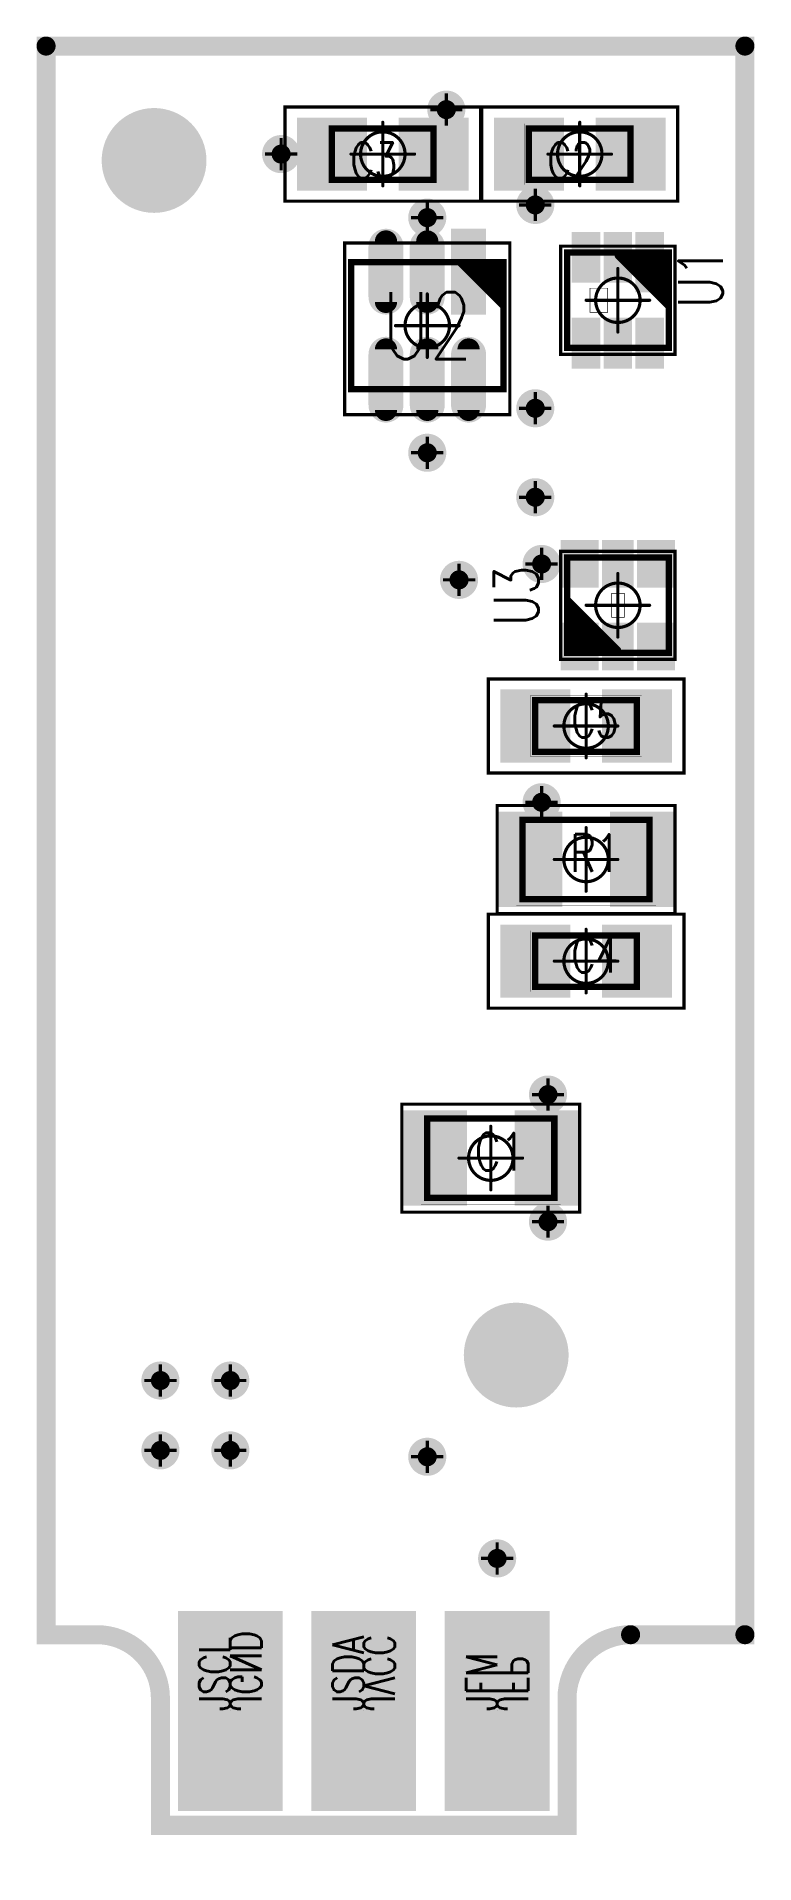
# Model space of a CAD drawing. Extents: x -9 to 121, y -27 to 68.
# Drawn here: x -9.15 to 2.15, y -24.6 to 4.15 of the extents above.
import ezdxf
from ezdxf.enums import TextEntityAlignment as Align

# ---------------------------------------------------------------- set-up
doc = ezdxf.new("R2010")
doc.units = 0
for name, color, linetype in [('BOARD_OUTLINE_00', 254, 'CONTINUOUS'), ('DRIL_NPLTE_THRU_01', 2, 'CONTINUOUS'), ('DRIL_NPLTE_THRU_02', 3, 'CONTINUOUS'), ('DRIL_PLTE_THRU_01', 2, 'CONTINUOUS'), ('DRIL_PLTE_THRU_02', 3, 'CONTINUOUS'), ('DRIL_SYMBOL', 254, 'CONTINUOUS'), ('PADS_BOT', 96, 'CONTINUOUS'), ('PADS_INNER', 34, 'CONTINUOUS'), ('PADS_TOP', 34, 'CONTINUOUS'), ('PADS_XR_21', 67, 'CONTINUOUS'), ('PADS_XR_23', 216, 'CONTINUOUS'), ('PADS_XR_27', 57, 'CONTINUOUS'), ('PART_NAME_01', 254, 'CONTINUOUS'), ('PART_NAME_02', 253, 'CONTINUOUS'), ('PART_NAME_27', 57, 'CONTINUOUS'), ('PART_TOP_2DLINE_20', 6, 'CONTINUOUS'), ('PART_TOP_2DLINE_25', 253, 'CONTINUOUS'), ('PART_TOP_2DLINE_27', 57, 'CONTINUOUS'), ('VIAPTS', 34, 'CONTINUOUS')]:
    doc.layers.add(name, color=color, linetype=linetype)
doc.styles.add('W0$07', font='simplex', dxfattribs={"width": 0.75})
doc.styles.add('W0$08', font='simplex', dxfattribs={"width": 0.75})
doc.styles.add('W0$085', font='simplex', dxfattribs={"width": 0.75})
doc.styles.add('W0$1', font='simplex', dxfattribs={"width": 0.75})
doc.styles.add('W0$15', font='simplex', dxfattribs={"width": 0.75})

# ---------------------------------------------------------------- blocks, each defined once
blk = doc.blocks.new('SMOOTH_0$3')
at = {"const_width": 0.15}
blk.add_lwpolyline([(-0.075, 0, 1), (0.075, 0, 1)], format="xyb", close=True, dxfattribs=at)
blk = doc.blocks.new('BOARD_30')
at = {"layer": 'BOARD_OUTLINE_00', "const_width": 0.3}
blk.add_lwpolyline([(34.94, -32.56), (45.94, -32.56), (45.94, -57.56), (44.14, -57.56, 0.414214), (43.14, -58.56), (43.14, -60.56), (36.74, -60.56), (36.74, -58.56, 0.414214), (35.74, -57.56), (34.94, -57.56)], format="xyb", close=True, dxfattribs=at)
at = {"layer": 'BOARD_OUTLINE_00'}
for p in [(34.94, -32.56), (45.94, -32.56), (44.14, -57.56), (45.94, -57.56)]:
    blk.add_blockref('SMOOTH_0$3', p, dxfattribs=at)
blk = doc.blocks.new('SMOOTH_0$001')
at = {"const_width": 0.0005}
blk.add_lwpolyline([(-0.00025, 0, 1), (0.00025, 0, 1)], format="xyb", close=True, dxfattribs=at)
blk = doc.blocks.new('SMOOTH_0$05')
at = {"const_width": 0.025}
blk.add_lwpolyline([(-0.0125, 0, 1), (0.0125, 0, 1)], format="xyb", close=True, dxfattribs=at)
blk = doc.blocks.new('SMOOTH_0$1')
at = {"const_width": 0.05}
blk.add_lwpolyline([(-0.025, 0, 1), (0.025, 0, 1)], format="xyb", close=True, dxfattribs=at)
blk = doc.blocks.new('PART_BODY_TOP_29')
at = {"layer": 'PART_TOP_2DLINE_20', "const_width": 0.05}
blk.add_lwpolyline([(-1.54, -0.74), (1.54, -0.74), (1.54, 0.74), (-1.54, 0.74)], close=True, dxfattribs=at)
blk.add_lwpolyline([(-0.35, 0, 1), (0.35, 0, 1)], format="xyb", close=True, dxfattribs=at)
for points in [[(0, -0.5), (0, 0.5)], [(-0.5, 0), (0.5, 0)]]:
    blk.add_lwpolyline(points, dxfattribs=at)
at = {"layer": 'PART_TOP_2DLINE_25', "const_width": 0.001}
blk.add_lwpolyline([(-0.875, -0.48), (0.875, -0.48), (0.875, 0.48), (-0.875, 0.48)], close=True, dxfattribs=at)
at = {"layer": 'PART_TOP_2DLINE_27', "const_width": 0.1}
blk.add_lwpolyline([(-0.8, -0.405), (0.8, -0.405), (0.8, 0.405), (-0.8, 0.405)], close=True, dxfattribs=at)
at = {"layer": 'PART_TOP_2DLINE_20'}
for p in [(-1.54, 0.74), (1.54, 0.74), (0, 0.5), (-0.5, 0), (0.5, 0), (0, -0.5), (-1.54, -0.74), (1.54, -0.74)]:
    blk.add_blockref('SMOOTH_0$05', p, dxfattribs=at)
at = {"layer": 'PART_TOP_2DLINE_25'}
for p in [(-0.875, 0.48), (0.875, 0.48), (-0.875, -0.48), (0.875, -0.48)]:
    blk.add_blockref('SMOOTH_0$001', p, dxfattribs=at)
at = {"layer": 'PART_TOP_2DLINE_27'}
for p in [(-0.8, 0.405), (0.8, 0.405), (-0.8, -0.405), (0.8, -0.405)]:
    blk.add_blockref('SMOOTH_0$1', p, dxfattribs=at)
blk = doc.blocks.new('DRIL_HOLE_0')
blk.add_lwpolyline([(0, 0, 1), (0, 0, 1)], format="xyb", close=True)
blk = doc.blocks.new('PAD_0')
blk.add_lwpolyline([(0, 0, 1), (0, 0, 1)], format="xyb", close=True)
blk = doc.blocks.new('PAD_1')
at = {"const_width": 1.1}
blk.add_lwpolyline([(-0.575, 0), (0.575, 0)], dxfattribs=at)
blk = doc.blocks.new('PAD_2')
at = {"const_width": 0.85}
blk.add_lwpolyline([(-0.45, 0), (0.45, 0)], dxfattribs=at)
blk = doc.blocks.new('PAD_3')
at = {"const_width": 0.3}
blk.add_lwpolyline([(-0.425, 0), (0.425, 0)], dxfattribs=at)
blk = doc.blocks.new('PAD_4')
at = {"const_width": 0.95}
blk.add_lwpolyline([(-0.5, 0), (0.5, 0)], dxfattribs=at)
blk = doc.blocks.new('STK_TOP_974')
at = {"layer": 'DRIL_NPLTE_THRU_01'}
blk.add_blockref('DRIL_HOLE_0', (0, 0), dxfattribs=at)
at = {"layer": 'DRIL_NPLTE_THRU_02'}
blk.add_blockref('DRIL_HOLE_0', (0, 0), dxfattribs=at)
at = {"layer": 'PADS_BOT'}
blk.add_blockref('PAD_0', (0, 0), dxfattribs=at)
at = {"layer": 'PADS_INNER'}
blk.add_blockref('PAD_0', (0, 0), dxfattribs=at)
at = {"layer": 'PADS_TOP', "rotation": 90}
blk.add_blockref('PAD_4', (0, 0), dxfattribs=at)
at = {"layer": 'PADS_XR_21', "rotation": 90}
blk.add_blockref('PAD_1', (0, 0), dxfattribs=at)
at = {"layer": 'PADS_XR_23', "rotation": 90}
blk.add_blockref('PAD_2', (0, 0), dxfattribs=at)
at = {"layer": 'PADS_XR_27', "rotation": 90}
blk.add_blockref('PAD_3', (0, 0), dxfattribs=at)
blk = doc.blocks.new('SYM_TOP_3')
for name, p in [('STK_TOP_974', (-0.8, 0)), ('STK_TOP_974', (0.8, 0)), ('PART_BODY_TOP_29', (0, 0))]:
    blk.add_blockref(name, p)
blk = doc.blocks.new('PART_TOP_0')
blk.add_blockref('SYM_TOP_3', (0, 0))
at = {"layer": 'PART_NAME_27', "style": 'W0$08', "width": 0.75}
blk.add_text('C3', height=0.56, rotation=-180, dxfattribs=at).set_placement((0.14, 0.1), align=Align.MIDDLE_CENTER)
blk = doc.blocks.new('PAD_5')
blk.add_lwpolyline([(0, 0), (0, 0)])
blk = doc.blocks.new('PAD_6')
at = {"const_width": 1.65}
blk.add_lwpolyline([(-1.575, 0), (1.575, 0)], dxfattribs=at)
blk = doc.blocks.new('PAD_7')
at = {"const_width": 1.5}
blk.add_lwpolyline([(-1.5, 0), (1.5, 0)], dxfattribs=at)
blk = doc.blocks.new('STK_TOP_1194')
at = {"layer": 'DRIL_NPLTE_THRU_01'}
blk.add_blockref('DRIL_HOLE_0', (0, 0), dxfattribs=at)
at = {"layer": 'DRIL_NPLTE_THRU_02'}
blk.add_blockref('DRIL_HOLE_0', (0, 0), dxfattribs=at)
at = {"layer": 'PADS_BOT'}
blk.add_blockref('PAD_5', (0, 0), dxfattribs=at)
at = {"layer": 'PADS_INNER'}
blk.add_blockref('PAD_0', (0, 0), dxfattribs=at)
at = {"layer": 'PADS_TOP'}
blk.add_blockref('PAD_7', (0, 0), dxfattribs=at)
at = {"layer": 'PADS_XR_21'}
blk.add_blockref('PAD_6', (0, 0), dxfattribs=at)
blk = doc.blocks.new('SYM_TOP_4')
blk.add_blockref('STK_TOP_1194', (0, 0))
blk = doc.blocks.new('PART_TOP_1')
blk.add_blockref('SYM_TOP_4', (0, 0))
at = {"layer": 'PART_NAME_01', "style": 'W0$07', "width": 0.75}
blk.add_text('JFM', height=0.49, dxfattribs=at).set_placement((0, 0))
blk = doc.blocks.new('STK_BOT_1194')
at = {"layer": 'DRIL_NPLTE_THRU_01'}
blk.add_blockref('DRIL_HOLE_0', (0, 0), dxfattribs=at)
at = {"layer": 'DRIL_NPLTE_THRU_02'}
blk.add_blockref('DRIL_HOLE_0', (0, 0), dxfattribs=at)
at = {"layer": 'PADS_BOT'}
blk.add_blockref('PAD_7', (0, 0), dxfattribs=at)
at = {"layer": 'PADS_INNER'}
blk.add_blockref('PAD_0', (0, 0), dxfattribs=at)
at = {"layer": 'PADS_TOP'}
blk.add_blockref('PAD_5', (0, 0), dxfattribs=at)
at = {"layer": 'PADS_XR_21'}
blk.add_blockref('PAD_6', (0, 0), dxfattribs=at)
blk = doc.blocks.new('SYM_BOT_4')
blk.add_blockref('STK_BOT_1194', (0, 0))
blk = doc.blocks.new('PART_BOT_2')
blk.add_blockref('SYM_BOT_4', (0, 0))
at = {"layer": 'PART_NAME_02', "style": 'W0$07', "width": 0.75}
blk.add_text('JFP', height=0.49, dxfattribs=at).set_placement((0, 0))
blk = doc.blocks.new('PART_BOT_3')
blk.add_blockref('SYM_BOT_4', (0, 0))
at = {"layer": 'PART_NAME_02', "style": 'W0$07', "width": 0.75}
blk.add_text('JGND', height=0.49, dxfattribs=at).set_placement((0, 0))
blk = doc.blocks.new('PART_TOP_4')
blk.add_blockref('SYM_TOP_4', (0, 0))
at = {"layer": 'PART_NAME_01', "style": 'W0$07', "width": 0.75}
blk.add_text('JSCL', height=0.49, dxfattribs=at).set_placement((0, 0))
blk = doc.blocks.new('PART_TOP_5')
blk.add_blockref('SYM_TOP_4', (0, 0))
at = {"layer": 'PART_NAME_01', "style": 'W0$07', "width": 0.75}
blk.add_text('JSDA', height=0.49, dxfattribs=at).set_placement((0, 0))
blk = doc.blocks.new('PART_BOT_6')
blk.add_blockref('SYM_BOT_4', (0, 0))
at = {"layer": 'PART_NAME_02', "style": 'W0$07', "width": 0.75}
blk.add_text('JVCC', height=0.49, dxfattribs=at).set_placement((0, 0))
blk = doc.blocks.new('PART_TOP_7')
blk.add_blockref('SYM_TOP_3', (0, 0))
at = {"layer": 'PART_NAME_27', "style": 'W0$08', "width": 0.75}
blk.add_text('C2', height=0.56, rotation=-180, dxfattribs=at).set_placement((0.14, 0.1), align=Align.MIDDLE_CENTER)
blk = doc.blocks.new('PART_BODY_TOP_32')
at = {"layer": 'PART_TOP_2DLINE_20', "const_width": 0.05}
blk.add_lwpolyline([(-1.4, -0.85), (1.4, -0.85), (1.4, 0.85), (-1.4, 0.85)], close=True, dxfattribs=at)
blk.add_lwpolyline([(-0.35, 0, 1), (0.35, 0, 1)], format="xyb", close=True, dxfattribs=at)
for points in [[(0, -0.5), (0, 0.5)], [(-0.5, 0), (0.5, 0)]]:
    blk.add_lwpolyline(points, dxfattribs=at)
at = {"layer": 'PART_TOP_2DLINE_25', "const_width": 0.001}
blk.add_lwpolyline([(-1.1, -0.725), (1.1, -0.725), (1.1, 0.725), (-1.1, 0.725)], close=True, dxfattribs=at)
at = {"layer": 'PART_TOP_2DLINE_27', "const_width": 0.1}
blk.add_lwpolyline([(-1, -0.625), (1, -0.625), (1, 0.625), (-1, 0.625)], close=True, dxfattribs=at)
at = {"layer": 'PART_TOP_2DLINE_20'}
for p in [(-1.4, 0.85), (1.4, 0.85), (0, 0.5), (-0.5, 0), (0.5, 0), (0, -0.5), (-1.4, -0.85), (1.4, -0.85)]:
    blk.add_blockref('SMOOTH_0$05', p, dxfattribs=at)
at = {"layer": 'PART_TOP_2DLINE_25'}
for p in [(-1.1, 0.725), (1.1, 0.725), (-1.1, -0.725), (1.1, -0.725)]:
    blk.add_blockref('SMOOTH_0$001', p, dxfattribs=at)
at = {"layer": 'PART_TOP_2DLINE_27'}
for p in [(-1, 0.625), (1, 0.625), (-1, -0.625), (1, -0.625)]:
    blk.add_blockref('SMOOTH_0$1', p, dxfattribs=at)
blk = doc.blocks.new('PAD_8')
at = {"const_width": 1}
blk.add_lwpolyline([(-0.75, 0), (0.75, 0)], dxfattribs=at)
blk = doc.blocks.new('PAD_9')
at = {"const_width": 0.75}
blk.add_lwpolyline([(-0.625, 0), (0.625, 0)], dxfattribs=at)
blk = doc.blocks.new('PAD_10')
at = {"const_width": 0.6}
blk.add_lwpolyline([(-0.5, 0), (0.5, 0)], dxfattribs=at)
blk = doc.blocks.new('PAD_11')
at = {"const_width": 0.85}
blk.add_lwpolyline([(-0.675, 0), (0.675, 0)], dxfattribs=at)
blk = doc.blocks.new('STK_TOP_1145')
at = {"layer": 'DRIL_NPLTE_THRU_01'}
blk.add_blockref('DRIL_HOLE_0', (0, 0), dxfattribs=at)
at = {"layer": 'DRIL_NPLTE_THRU_02'}
blk.add_blockref('DRIL_HOLE_0', (0, 0), dxfattribs=at)
at = {"layer": 'PADS_BOT'}
blk.add_blockref('PAD_0', (0, 0), dxfattribs=at)
at = {"layer": 'PADS_INNER'}
blk.add_blockref('PAD_0', (0, 0), dxfattribs=at)
at = {"layer": 'PADS_TOP', "rotation": 90}
blk.add_blockref('PAD_11', (0, 0), dxfattribs=at)
at = {"layer": 'PADS_XR_21', "rotation": 90}
blk.add_blockref('PAD_8', (0, 0), dxfattribs=at)
at = {"layer": 'PADS_XR_23', "rotation": 90}
blk.add_blockref('PAD_9', (0, 0), dxfattribs=at)
at = {"layer": 'PADS_XR_27', "rotation": 90}
blk.add_blockref('PAD_10', (0, 0), dxfattribs=at)
blk = doc.blocks.new('SYM_TOP_5')
for name, p in [('STK_TOP_1145', (-0.875, 0)), ('STK_TOP_1145', (0.875, 0)), ('PART_BODY_TOP_32', (0, 0))]:
    blk.add_blockref(name, p)
blk = doc.blocks.new('PART_TOP_8')
blk.add_blockref('SYM_TOP_5', (0, 0))
at = {"layer": 'PART_NAME_27', "style": 'W0$085', "width": 0.75}
blk.add_text('C1', height=0.595, dxfattribs=at).set_placement((0.1425, 0.1), align=Align.MIDDLE_CENTER)
blk = doc.blocks.new('SMOOTH_0$01')
at = {"const_width": 0.005}
blk.add_lwpolyline([(-0.0025, 0, 1), (0.0025, 0, 1)], format="xyb", close=True, dxfattribs=at)
blk = doc.blocks.new('PART_BODY_TOP_33')
at = {"layer": 'PART_TOP_2DLINE_20', "const_width": 0.05}
blk.add_lwpolyline([(-0.85, -0.9), (0.85, -0.9), (0.85, 0.9), (-0.85, 0.9)], close=True, dxfattribs=at)
blk.add_lwpolyline([(-0.35, 0, 1), (0.35, 0, 1)], format="xyb", close=True, dxfattribs=at)
for points in [[(0, -0.5), (0, 0.5)], [(-0.5, 0), (0.5, 0)]]:
    blk.add_lwpolyline(points, dxfattribs=at)
at = {"layer": 'PART_TOP_2DLINE_25', "const_width": 0.001}
blk.add_lwpolyline([(-0.75, -0.8), (-0.75, 0.8), (0.75, 0.8), (0.75, -0.8)], close=True, dxfattribs=at)
at = {"layer": 'PART_TOP_2DLINE_27'}
for points, const_width in [([(-0.75, -0.8), (-0.75, 0.8), (0.75, 0.8), (0.75, -0.8)], 0.1), ([(-0.19, -0.16), (0.19, -0.16), (0.19, -0.44), (-0.19, -0.44)], 0.01)]:
    blk.add_lwpolyline(points, close=True, dxfattribs=dict(at, const_width=const_width))
at = {"layer": 'PART_TOP_2DLINE_27', "const_width": 0.1}
for points in [[(-0.6, 0.8), (-0.7, 0.7)], [(-0.5, 0.8), (-0.7, 0.6)], [(-0.4, 0.8), (-0.7, 0.5)], [(-0.3, 0.8), (-0.7, 0.4)], [(-0.2, 0.8), (-0.7, 0.3)], [(-0.1, 0.8), (-0.7, 0.2)], [(0, 0.8), (-0.7, 0.1)], [(0.1, 0.8), (-0.7, 0)]]:
    blk.add_lwpolyline(points, dxfattribs=at)
at = {"layer": 'PART_TOP_2DLINE_20'}
for p in [(-0.85, 0.9), (0.85, 0.9), (0, 0.5), (-0.5, 0), (0.5, 0), (0, -0.5), (-0.85, -0.9), (0.85, -0.9)]:
    blk.add_blockref('SMOOTH_0$05', p, dxfattribs=at)
at = {"layer": 'PART_TOP_2DLINE_25'}
for p in [(-0.75, 0.8), (0.75, 0.8), (-0.75, -0.8), (0.75, -0.8)]:
    blk.add_blockref('SMOOTH_0$001', p, dxfattribs=at)
at = {"layer": 'PART_TOP_2DLINE_27'}
for name, p in [('SMOOTH_0$1', (-0.75, 0.8)), ('SMOOTH_0$1', (-0.7, 0.7)), ('SMOOTH_0$1', (-0.7, 0.6)), ('SMOOTH_0$1', (-0.6, 0.8)), ('SMOOTH_0$1', (-0.5, 0.8)), ('SMOOTH_0$1', (-0.4, 0.8)), ('SMOOTH_0$1', (-0.3, 0.8)), ('SMOOTH_0$1', (-0.2, 0.8)), ('SMOOTH_0$1', (-0.1, 0.8)), ('SMOOTH_0$1', (0, 0.8)), ('SMOOTH_0$1', (0.1, 0.8)), ('SMOOTH_0$1', (0.75, 0.8)), ('SMOOTH_0$1', (-0.7, 0.5)), ('SMOOTH_0$1', (-0.7, 0.4)), ('SMOOTH_0$1', (-0.7, 0.3)), ('SMOOTH_0$1', (-0.7, 0.2)), ('SMOOTH_0$1', (-0.7, 0.1)), ('SMOOTH_0$1', (-0.7, 0)), ('SMOOTH_0$01', (-0.19, -0.16)), ('SMOOTH_0$01', (0.19, -0.16)), ('SMOOTH_0$01', (-0.19, -0.44)), ('SMOOTH_0$01', (0.19, -0.44)), ('SMOOTH_0$1', (-0.75, -0.8)), ('SMOOTH_0$1', (0.75, -0.8))]:
    blk.add_blockref(name, p, dxfattribs=at)
blk = doc.blocks.new('PAD_12')
at = {"const_width": 0.45}
blk.add_lwpolyline([(-0.475, 0), (0.475, 0)], dxfattribs=at)
blk = doc.blocks.new('PAD_13')
at = {"const_width": 0.28}
blk.add_lwpolyline([(-0.35, 0), (0.35, 0)], dxfattribs=at)
blk = doc.blocks.new('PAD_14')
at = {"const_width": 0.3}
blk.add_lwpolyline([(-0.4, 0), (0.4, 0)], dxfattribs=at)
blk = doc.blocks.new('STK_TOP_1143')
at = {"layer": 'DRIL_NPLTE_THRU_01'}
blk.add_blockref('DRIL_HOLE_0', (0, 0), dxfattribs=at)
at = {"layer": 'DRIL_NPLTE_THRU_02'}
blk.add_blockref('DRIL_HOLE_0', (0, 0), dxfattribs=at)
at = {"layer": 'PADS_BOT'}
blk.add_blockref('PAD_0', (0, 0), dxfattribs=at)
at = {"layer": 'PADS_INNER'}
blk.add_blockref('PAD_0', (0, 0), dxfattribs=at)
at = {"layer": 'PADS_TOP'}
blk.add_blockref('PAD_14', (0, 0), dxfattribs=at)
at = {"layer": 'PADS_XR_21'}
blk.add_blockref('PAD_12', (0, 0), dxfattribs=at)
at = {"layer": 'PADS_XR_23'}
blk.add_blockref('PAD_13', (0, 0), dxfattribs=at)
blk = doc.blocks.new('PAD_15')
at = {"const_width": 0.45}
blk.add_lwpolyline([(-0.4, 0), (0.4, 0)], dxfattribs=at)
blk = doc.blocks.new('PAD_16')
at = {"const_width": 0.28}
blk.add_lwpolyline([(-0.3, 0), (0.3, 0)], dxfattribs=at)
blk = doc.blocks.new('PAD_17')
at = {"const_width": 0.3}
blk.add_lwpolyline([(-0.325, 0), (0.325, 0)], dxfattribs=at)
blk = doc.blocks.new('STK_TOP_1127')
at = {"layer": 'DRIL_NPLTE_THRU_01'}
blk.add_blockref('DRIL_HOLE_0', (0, 0), dxfattribs=at)
at = {"layer": 'DRIL_NPLTE_THRU_02'}
blk.add_blockref('DRIL_HOLE_0', (0, 0), dxfattribs=at)
at = {"layer": 'PADS_BOT'}
blk.add_blockref('PAD_0', (0, 0), dxfattribs=at)
at = {"layer": 'PADS_INNER'}
blk.add_blockref('PAD_0', (0, 0), dxfattribs=at)
at = {"layer": 'PADS_TOP'}
blk.add_blockref('PAD_17', (0, 0), dxfattribs=at)
at = {"layer": 'PADS_XR_21'}
blk.add_blockref('PAD_15', (0, 0), dxfattribs=at)
at = {"layer": 'PADS_XR_23'}
blk.add_blockref('PAD_16', (0, 0), dxfattribs=at)
blk = doc.blocks.new('SYM_TOP_6')
for name, p in [('PART_BODY_TOP_33', (0, 0)), ('STK_TOP_1143', (-0.6, 0.5)), ('STK_TOP_1127', (0.675, 0.5)), ('STK_TOP_1127', (-0.675, 0)), ('STK_TOP_1127', (0.675, 0)), ('STK_TOP_1127', (-0.675, -0.5)), ('STK_TOP_1127', (0.675, -0.5))]:
    blk.add_blockref(name, p)
blk = doc.blocks.new('PART_TOP_9')
blk.add_blockref('SYM_TOP_6', (0, 0))
at = {"layer": 'PART_NAME_27', "style": 'W0$1', "width": 0.75}
blk.add_text('U1', height=0.7, rotation=-180, dxfattribs=at).set_placement((-0.35, 1.3), align=Align.MIDDLE_CENTER)
blk = doc.blocks.new('PART_BODY_TOP_34')
at = {"layer": 'PART_TOP_2DLINE_20', "const_width": 0.05}
blk.add_lwpolyline([(-1.3, -1.3), (1.4, -1.3), (1.4, 1.3), (-1.3, 1.3)], close=True, dxfattribs=at)
blk.add_lwpolyline([(-0.35, 0, 1), (0.35, 0, 1)], format="xyb", close=True, dxfattribs=at)
for points in [[(0, -0.5), (0, 0.5)], [(-0.5, 0), (0.5, 0)]]:
    blk.add_lwpolyline(points, dxfattribs=at)
at = {"layer": 'PART_TOP_2DLINE_25', "const_width": 0.001}
blk.add_lwpolyline([(-1, -1.2), (-1, 1.2), (1, 1.2), (1, -1.2)], close=True, dxfattribs=at)
at = {"layer": 'PART_TOP_2DLINE_27', "const_width": 0.1}
for points in [[(-0.9, 1.2), (-1, 1.1)], [(-0.8, 1.2), (-1, 1)], [(-0.7, 1.2), (-1, 0.9)], [(-0.6, 1.2), (-1, 0.8)], [(-0.5, 1.2), (-1, 0.7)], [(-0.4, 1.2), (-1, 0.6)], [(-0.3, 1.2), (-1, 0.5)]]:
    blk.add_lwpolyline(points, dxfattribs=at)
blk.add_lwpolyline([(-1, -1.2), (-1, 1.2), (1, 1.2), (1, -1.2)], close=True, dxfattribs=at)
at = {"layer": 'PART_TOP_2DLINE_20'}
for p in [(-1.3, 1.3), (1.4, 1.3), (0, 0.5), (-0.5, 0), (0.5, 0), (0, -0.5), (-1.3, -1.3), (1.4, -1.3)]:
    blk.add_blockref('SMOOTH_0$05', p, dxfattribs=at)
at = {"layer": 'PART_TOP_2DLINE_25'}
for p in [(-1, 1.2), (1, 1.2), (-1, -1.2), (1, -1.2)]:
    blk.add_blockref('SMOOTH_0$001', p, dxfattribs=at)
at = {"layer": 'PART_TOP_2DLINE_27'}
for p in [(-1, 1.2), (-1, 1.1), (-0.9, 1.2), (-0.8, 1.2), (-0.7, 1.2), (-0.6, 1.2), (-0.5, 1.2), (-0.4, 1.2), (-0.3, 1.2), (1, 1.2), (-1, 1), (-1, 0.9), (-1, 0.8), (-1, 0.7), (-1, 0.6), (-1, 0.5), (-1, -1.2), (1, -1.2)]:
    blk.add_blockref('SMOOTH_0$1', p, dxfattribs=at)
blk = doc.blocks.new('PAD_18')
at = {"const_width": 0.55}
blk.add_lwpolyline([(-0.675, 0), (0.675, 0)], dxfattribs=at)
blk = doc.blocks.new('PAD_19')
at = {"const_width": 0.35}
blk.add_lwpolyline([(-0.65, 0), (0.65, 0)], dxfattribs=at)
blk = doc.blocks.new('PAD_20')
at = {"const_width": 0.2}
blk.add_lwpolyline([(-0.2, 0), (0.2, 0)], dxfattribs=at)
blk = doc.blocks.new('PAD_21')
at = {"const_width": 0.4}
blk.add_lwpolyline([(-0.6, 0), (0.6, 0)], dxfattribs=at)
blk = doc.blocks.new('STK_TOP_1204')
at = {"layer": 'DRIL_NPLTE_THRU_01'}
blk.add_blockref('DRIL_HOLE_0', (0, 0), dxfattribs=at)
at = {"layer": 'DRIL_NPLTE_THRU_02'}
blk.add_blockref('DRIL_HOLE_0', (0, 0), dxfattribs=at)
at = {"layer": 'PADS_BOT'}
blk.add_blockref('PAD_0', (0, 0), dxfattribs=at)
at = {"layer": 'PADS_INNER'}
blk.add_blockref('PAD_0', (0, 0), dxfattribs=at)
at = {"layer": 'PADS_TOP'}
blk.add_blockref('PAD_21', (0, 0), dxfattribs=at)
at = {"layer": 'PADS_XR_21'}
blk.add_blockref('PAD_18', (0, 0), dxfattribs=at)
at = {"layer": 'PADS_XR_23'}
blk.add_blockref('PAD_19', (0, 0), dxfattribs=at)
at = {"layer": 'PADS_XR_27'}
blk.add_blockref('PAD_20', (0, 0), dxfattribs=at)
blk = doc.blocks.new('PAD_22')
at = {"const_width": 0.275}
blk.add_lwpolyline([(-0.4, -0.1375), (0.4, -0.1375, 1), (0.4, 0.1375), (-0.4, 0.1375, 1)], format="xyb", close=True, dxfattribs=at)
blk = doc.blocks.new('PAD_23')
at = {"const_width": 0.175}
blk.add_lwpolyline([(-0.475, -0.0875), (0.475, -0.0875, 1), (0.475, 0.0875), (-0.475, 0.0875, 1)], format="xyb", close=True, dxfattribs=at)
blk = doc.blocks.new('PAD_24')
at = {"const_width": 0.2}
blk.add_lwpolyline([(-0.4, -0.1), (0.4, -0.1, 1), (0.4, 0.1), (-0.4, 0.1, 1)], format="xyb", close=True, dxfattribs=at)
blk = doc.blocks.new('STK_TOP_1203')
at = {"layer": 'DRIL_NPLTE_THRU_01'}
blk.add_blockref('DRIL_HOLE_0', (0, 0), dxfattribs=at)
at = {"layer": 'DRIL_NPLTE_THRU_02'}
blk.add_blockref('DRIL_HOLE_0', (0, 0), dxfattribs=at)
at = {"layer": 'PADS_BOT'}
blk.add_blockref('PAD_0', (0, 0), dxfattribs=at)
at = {"layer": 'PADS_INNER'}
blk.add_blockref('PAD_0', (0, 0), dxfattribs=at)
at = {"layer": 'PADS_TOP'}
blk.add_blockref('PAD_24', (0, 0), dxfattribs=at)
at = {"layer": 'PADS_XR_21'}
blk.add_blockref('PAD_22', (0, 0), dxfattribs=at)
at = {"layer": 'PADS_XR_23'}
blk.add_blockref('PAD_23', (0, 0), dxfattribs=at)
at = {"layer": 'PADS_XR_27'}
blk.add_blockref('PAD_20', (0, 0), dxfattribs=at)
blk = doc.blocks.new('SYM_TOP_7')
for name, p in [('PART_BODY_TOP_34', (0, 0)), ('STK_TOP_1204', (-0.85, 0.65)), ('STK_TOP_1203', (0.85, 0.65)), ('STK_TOP_1203', (-0.85, 0)), ('STK_TOP_1203', (0.85, 0)), ('STK_TOP_1203', (-0.85, -0.65)), ('STK_TOP_1203', (0.85, -0.65))]:
    blk.add_blockref(name, p)
blk = doc.blocks.new('PART_TOP_10')
blk.add_blockref('SYM_TOP_7', (0, 0))
at = {"layer": 'PART_NAME_27', "style": 'W0$15', "width": 0.75}
blk.add_text('U2', height=1.05, rotation=-270, dxfattribs=at).set_placement((0, 0), align=Align.MIDDLE_CENTER)
blk.add_text('U2', height=1.05, rotation=-270, dxfattribs=at).set_placement((0, 0), align=Align.MIDDLE_CENTER)
blk = doc.blocks.new('PART_BODY_TOP_35')
at = {"layer": 'PART_TOP_2DLINE_20', "const_width": 0.05}
blk.add_lwpolyline([(-0.85, -0.9), (0.85, -0.9), (0.85, 0.9), (-0.85, 0.9)], close=True, dxfattribs=at)
blk.add_lwpolyline([(-0.35, 0, 1), (0.35, 0, 1)], format="xyb", close=True, dxfattribs=at)
for points in [[(0, -0.5), (0, 0.5)], [(-0.5, 0), (0.5, 0)]]:
    blk.add_lwpolyline(points, dxfattribs=at)
at = {"layer": 'PART_TOP_2DLINE_25', "const_width": 0.001}
blk.add_lwpolyline([(-0.75, -0.8), (-0.75, 0.8), (0.75, 0.8), (0.75, -0.8)], close=True, dxfattribs=at)
at = {"layer": 'PART_TOP_2DLINE_27'}
for points, const_width in [([(-0.75, -0.8), (-0.75, 0.8), (0.75, 0.8), (0.75, -0.8)], 0.1), ([(-0.19, 0.1), (0.19, 0.1), (0.19, -0.1), (-0.19, -0.1)], 0.01)]:
    blk.add_lwpolyline(points, close=True, dxfattribs=dict(at, const_width=const_width))
at = {"layer": 'PART_TOP_2DLINE_27', "const_width": 0.1}
for points in [[(-0.6, 0.8), (-0.7, 0.7)], [(-0.5, 0.8), (-0.7, 0.6)], [(-0.4, 0.8), (-0.7, 0.5)], [(-0.3, 0.8), (-0.7, 0.4)], [(-0.2, 0.8), (-0.7, 0.3)], [(-0.1, 0.8), (-0.7, 0.2)], [(0, 0.8), (-0.7, 0.1)], [(0.1, 0.8), (-0.7, 0)]]:
    blk.add_lwpolyline(points, dxfattribs=at)
at = {"layer": 'PART_TOP_2DLINE_20'}
for p in [(-0.85, 0.9), (0.85, 0.9), (0, 0.5), (-0.5, 0), (0.5, 0), (0, -0.5), (-0.85, -0.9), (0.85, -0.9)]:
    blk.add_blockref('SMOOTH_0$05', p, dxfattribs=at)
at = {"layer": 'PART_TOP_2DLINE_25'}
for p in [(-0.75, 0.8), (0.75, 0.8), (-0.75, -0.8), (0.75, -0.8)]:
    blk.add_blockref('SMOOTH_0$001', p, dxfattribs=at)
at = {"layer": 'PART_TOP_2DLINE_27'}
for name, p in [('SMOOTH_0$1', (-0.75, 0.8)), ('SMOOTH_0$1', (-0.7, 0.7)), ('SMOOTH_0$1', (-0.7, 0.6)), ('SMOOTH_0$1', (-0.6, 0.8)), ('SMOOTH_0$1', (-0.5, 0.8)), ('SMOOTH_0$1', (-0.4, 0.8)), ('SMOOTH_0$1', (-0.3, 0.8)), ('SMOOTH_0$1', (-0.2, 0.8)), ('SMOOTH_0$1', (-0.1, 0.8)), ('SMOOTH_0$1', (0, 0.8)), ('SMOOTH_0$1', (0.1, 0.8)), ('SMOOTH_0$1', (0.75, 0.8)), ('SMOOTH_0$1', (-0.7, 0.5)), ('SMOOTH_0$1', (-0.7, 0.4)), ('SMOOTH_0$1', (-0.7, 0.3)), ('SMOOTH_0$1', (-0.7, 0.2)), ('SMOOTH_0$1', (-0.7, 0.1)), ('SMOOTH_0$1', (-0.7, 0)), ('SMOOTH_0$01', (-0.19, 0.1)), ('SMOOTH_0$01', (0.19, 0.1)), ('SMOOTH_0$01', (-0.19, -0.1)), ('SMOOTH_0$01', (0.19, -0.1)), ('SMOOTH_0$1', (-0.75, -0.8)), ('SMOOTH_0$1', (0.75, -0.8))]:
    blk.add_blockref(name, p, dxfattribs=at)
blk = doc.blocks.new('PAD_25')
at = {"const_width": 0.6}
blk.add_lwpolyline([(-0.375, 0), (0.375, 0)], dxfattribs=at)
blk = doc.blocks.new('PAD_26')
at = {"const_width": 0.35}
blk.add_lwpolyline([(-0.275, 0), (0.275, 0)], dxfattribs=at)
blk = doc.blocks.new('PAD_27')
at = {"const_width": 0.37}
blk.add_lwpolyline([(-0.215, 0), (0.215, 0)], dxfattribs=at)
blk = doc.blocks.new('PAD_28')
at = {"const_width": 0.45}
blk.add_lwpolyline([(-0.3, 0), (0.3, 0)], dxfattribs=at)
blk = doc.blocks.new('STK_TOP_1206')
at = {"layer": 'DRIL_NPLTE_THRU_01'}
blk.add_blockref('DRIL_HOLE_0', (0, 0), dxfattribs=at)
at = {"layer": 'DRIL_NPLTE_THRU_02'}
blk.add_blockref('DRIL_HOLE_0', (0, 0), dxfattribs=at)
at = {"layer": 'PADS_BOT'}
blk.add_blockref('PAD_0', (0, 0), dxfattribs=at)
at = {"layer": 'PADS_INNER'}
blk.add_blockref('PAD_0', (0, 0), dxfattribs=at)
at = {"layer": 'PADS_TOP'}
blk.add_blockref('PAD_28', (0, 0), dxfattribs=at)
at = {"layer": 'PADS_XR_21'}
blk.add_blockref('PAD_25', (0, 0), dxfattribs=at)
at = {"layer": 'PADS_XR_23'}
blk.add_blockref('PAD_26', (0, 0), dxfattribs=at)
at = {"layer": 'PADS_XR_27', "rotation": 90}
blk.add_blockref('PAD_27', (0, 0), dxfattribs=at)
blk = doc.blocks.new('PAD_29')
at = {"const_width": 0.5}
blk.add_lwpolyline([(-0.375, 0), (0.375, 0)], dxfattribs=at)
blk = doc.blocks.new('PAD_30')
at = {"const_width": 0.3}
blk.add_lwpolyline([(-0.275, 0), (0.275, 0)], dxfattribs=at)
blk = doc.blocks.new('PAD_31')
at = {"const_width": 0.3}
blk.add_lwpolyline([(-0.185, 0), (0.185, 0)], dxfattribs=at)
blk = doc.blocks.new('PAD_32')
at = {"const_width": 0.35}
blk.add_lwpolyline([(-0.3, 0), (0.3, 0)], dxfattribs=at)
blk = doc.blocks.new('STK_TOP_1207')
at = {"layer": 'DRIL_NPLTE_THRU_01'}
blk.add_blockref('DRIL_HOLE_0', (0, 0), dxfattribs=at)
at = {"layer": 'DRIL_NPLTE_THRU_02'}
blk.add_blockref('DRIL_HOLE_0', (0, 0), dxfattribs=at)
at = {"layer": 'PADS_BOT'}
blk.add_blockref('PAD_0', (0, 0), dxfattribs=at)
at = {"layer": 'PADS_INNER'}
blk.add_blockref('PAD_0', (0, 0), dxfattribs=at)
at = {"layer": 'PADS_TOP'}
blk.add_blockref('PAD_32', (0, 0), dxfattribs=at)
at = {"layer": 'PADS_XR_21'}
blk.add_blockref('PAD_29', (0, 0), dxfattribs=at)
at = {"layer": 'PADS_XR_23'}
blk.add_blockref('PAD_30', (0, 0), dxfattribs=at)
at = {"layer": 'PADS_XR_27'}
blk.add_blockref('PAD_31', (0, 0), dxfattribs=at)
blk = doc.blocks.new('SYM_TOP_8')
for name, p in [('STK_TOP_1206', (-0.65, 0.6)), ('PART_BODY_TOP_35', (0, 0)), ('STK_TOP_1206', (0.65, 0.6)), ('STK_TOP_1207', (-0.65, 0)), ('STK_TOP_1207', (0.65, 0)), ('STK_TOP_1206', (-0.65, -0.6)), ('STK_TOP_1206', (0.65, -0.6))]:
    blk.add_blockref(name, p)
blk = doc.blocks.new('PART_TOP_11')
blk.add_blockref('SYM_TOP_8', (0, 0))
at = {"layer": 'PART_NAME_27', "style": 'W0$1', "width": 0.75}
blk.add_text('U3', height=0.7, dxfattribs=at).set_placement((0.15, 1.6), align=Align.MIDDLE_CENTER)
blk = doc.blocks.new('PART_TOP_12')
blk.add_blockref('SYM_TOP_3', (0, 0))
at = {"layer": 'PART_NAME_27', "style": 'W0$08', "width": 0.75}
blk.add_text('C4', height=0.56, dxfattribs=at).set_placement((0.14, 0.1), align=Align.MIDDLE_CENTER)
blk = doc.blocks.new('PART_BODY_TOP_36')
at = {"layer": 'PART_TOP_2DLINE_20', "const_width": 0.05}
blk.add_lwpolyline([(-1.4, -0.85), (1.4, -0.85), (1.4, 0.85), (-1.4, 0.85)], close=True, dxfattribs=at)
blk.add_lwpolyline([(-0.35, 0, 1), (0.35, 0, 1)], format="xyb", close=True, dxfattribs=at)
for points in [[(0, -0.5), (0, 0.5)], [(-0.5, 0), (0.5, 0)]]:
    blk.add_lwpolyline(points, dxfattribs=at)
at = {"layer": 'PART_TOP_2DLINE_25', "const_width": 0.001}
blk.add_lwpolyline([(-1.1, -0.725), (1.1, -0.725), (1.1, 0.725), (-1.1, 0.725)], close=True, dxfattribs=at)
at = {"layer": 'PART_TOP_2DLINE_27', "const_width": 0.1}
blk.add_lwpolyline([(-1, -0.625), (1, -0.625), (1, 0.625), (-1, 0.625)], close=True, dxfattribs=at)
at = {"layer": 'PART_TOP_2DLINE_20'}
for p in [(-1.4, 0.85), (1.4, 0.85), (0, 0.5), (-0.5, 0), (0.5, 0), (0, -0.5), (-1.4, -0.85), (1.4, -0.85)]:
    blk.add_blockref('SMOOTH_0$05', p, dxfattribs=at)
at = {"layer": 'PART_TOP_2DLINE_25'}
for p in [(-1.1, 0.725), (1.1, 0.725), (-1.1, -0.725), (1.1, -0.725)]:
    blk.add_blockref('SMOOTH_0$001', p, dxfattribs=at)
at = {"layer": 'PART_TOP_2DLINE_27'}
for p in [(-1, 0.625), (1, 0.625), (-1, -0.625), (1, -0.625)]:
    blk.add_blockref('SMOOTH_0$1', p, dxfattribs=at)
blk = doc.blocks.new('SYM_TOP_9')
for name, p in [('STK_TOP_1145', (-0.875, 0)), ('STK_TOP_1145', (0.875, 0)), ('PART_BODY_TOP_36', (0, 0))]:
    blk.add_blockref(name, p)
blk = doc.blocks.new('PART_TOP_13')
blk.add_blockref('SYM_TOP_9', (0, 0))
at = {"layer": 'PART_NAME_27', "style": 'W0$085', "width": 0.75}
blk.add_text('R1', height=0.595, dxfattribs=at).set_placement((0.1425, 0.1), align=Align.MIDDLE_CENTER)
blk = doc.blocks.new('PART_TOP_14')
blk.add_blockref('SYM_TOP_3', (0, 0))
at = {"layer": 'PART_NAME_27', "style": 'W0$08', "width": 0.75}
blk.add_text('C5', height=0.56, dxfattribs=at).set_placement((0.14, 0.1), align=Align.MIDDLE_CENTER)
blk = doc.blocks.new('PAD_33')
at = {"const_width": 0.825}
blk.add_lwpolyline([(0, -0.4125, 1), (0, 0.4125, 1)], format="xyb", close=True, dxfattribs=at)
blk = doc.blocks.new('PAD_34')
at = {"const_width": 0.75}
blk.add_lwpolyline([(0, -0.375, 1), (0, 0.375, 1)], format="xyb", close=True, dxfattribs=at)
blk = doc.blocks.new('STK_TOP_1096')
at = {"layer": 'DRIL_PLTE_THRU_01'}
blk.add_blockref('DRIL_HOLE_0', (0, 0), dxfattribs=at)
at = {"layer": 'DRIL_PLTE_THRU_02'}
blk.add_blockref('DRIL_HOLE_0', (0, 0), dxfattribs=at)
at = {"layer": 'PADS_BOT'}
blk.add_blockref('PAD_0', (0, 0), dxfattribs=at)
at = {"layer": 'PADS_INNER'}
blk.add_blockref('PAD_0', (0, 0), dxfattribs=at)
at = {"layer": 'PADS_TOP'}
blk.add_blockref('PAD_34', (0, 0), dxfattribs=at)
at = {"layer": 'PADS_XR_21'}
blk.add_blockref('PAD_33', (0, 0), dxfattribs=at)
blk = doc.blocks.new('SYM_TOP_10')
blk.add_blockref('STK_TOP_1096', (0, 0))
blk = doc.blocks.new('PART_TOP_15')
blk.add_blockref('SYM_TOP_10', (0, 0))
blk = doc.blocks.new('PART_TOP_16')
blk.add_blockref('SYM_TOP_10', (0, 0))
blk = doc.blocks.new('DRIL_SYMBOL_0$3')
at = {"layer": 'DRIL_SYMBOL', "const_width": 0.0508}
for points in [[(-0.254, 0), (0.254, 0)], [(0, -0.254), (0, 0.254)]]:
    blk.add_lwpolyline(points, dxfattribs=at)
blk = doc.blocks.new('DRIL_HOLE_0$3')
at = {"const_width": 0.15}
blk.add_lwpolyline([(-0.075, 0, 1), (0.075, 0, 1)], format="xyb", close=True, dxfattribs=at)
blk.add_blockref('DRIL_SYMBOL_0$3', (0, 0))
blk = doc.blocks.new('PAD_35')
at = {"const_width": 0.3}
blk.add_lwpolyline([(0, -0.15, 1), (0, 0.15, 1)], format="xyb", close=True, dxfattribs=at)
blk = doc.blocks.new('STK_TOP_772')
at = {"layer": 'DRIL_PLTE_THRU_01'}
blk.add_blockref('DRIL_HOLE_0$3', (0, 0), dxfattribs=at)
at = {"layer": 'DRIL_PLTE_THRU_02'}
blk.add_blockref('DRIL_HOLE_0$3', (0, 0), dxfattribs=at)
at = {"layer": 'PADS_BOT'}
blk.add_blockref('PAD_35', (0, 0), dxfattribs=at)
at = {"layer": 'PADS_INNER'}
blk.add_blockref('PAD_35', (0, 0), dxfattribs=at)
at = {"layer": 'PADS_TOP'}
blk.add_blockref('PAD_35', (0, 0), dxfattribs=at)
blk = doc.blocks.new('SYM_TOP_1')
blk.add_blockref('STK_TOP_772', (0, 0))

msp = doc.modelspace()

# ---------------------------------------------------------------- block references
for name, p in [('BOARD_30', (-43.94, 36.56)), ('PART_TOP_15', (-7.3, 2.2)), ('PART_TOP_14', (-0.5, -6.7)), ('PART_TOP_13', (-0.5, -8.8)), ('PART_TOP_12', (-0.5, -10.4)), ('PART_TOP_8', (-2, -13.5)), ('PART_TOP_16', (-1.6, -16.6))]:
    msp.add_blockref(name, p)
for name, p, rotation in [('PART_TOP_0', (-3.7, 2.3), 180), ('PART_TOP_7', (-0.6, 2.3), 180), ('PART_TOP_10', (-3, -0.4), 270), ('PART_TOP_9', (0, 0), 270), ('PART_TOP_11', (0, -4.8), 90), ('PART_TOP_4', (-6.1, -22.2), 90), ('PART_TOP_5', (-4, -22.2), 90), ('PART_TOP_1', (-1.9, -22.2), 90)]:
    msp.add_blockref(name, p, dxfattribs=dict(rotation=rotation))
at = {"xscale": -1, "rotation": -90}
for name, p in [('PART_BOT_3', (-6.1, -22.2)), ('PART_BOT_6', (-4, -22.2)), ('PART_BOT_2', (-1.9, -22.2))]:
    msp.add_blockref(name, p, dxfattribs=at)
at = {"layer": 'VIAPTS'}
for p in [(-2.7, 3), (-5.3, 2.3), (-1.3, 1.5), (-3, 1.3), (-1.3, -1.7), (-3, -2.4), (-1.3, -3.1), (-1.2, -4.15), (-2.5, -4.4), (-1.2, -7.9), (-1.1, -12.5), (-1.1, -14.5), (-7.2, -17), (-6.1, -17), (-7.2, -18.1), (-6.1, -18.1), (-3, -18.2), (-1.9, -19.8)]:
    msp.add_blockref('SYM_TOP_1', p, dxfattribs=at)

doc.saveas('drawing.dxf')
